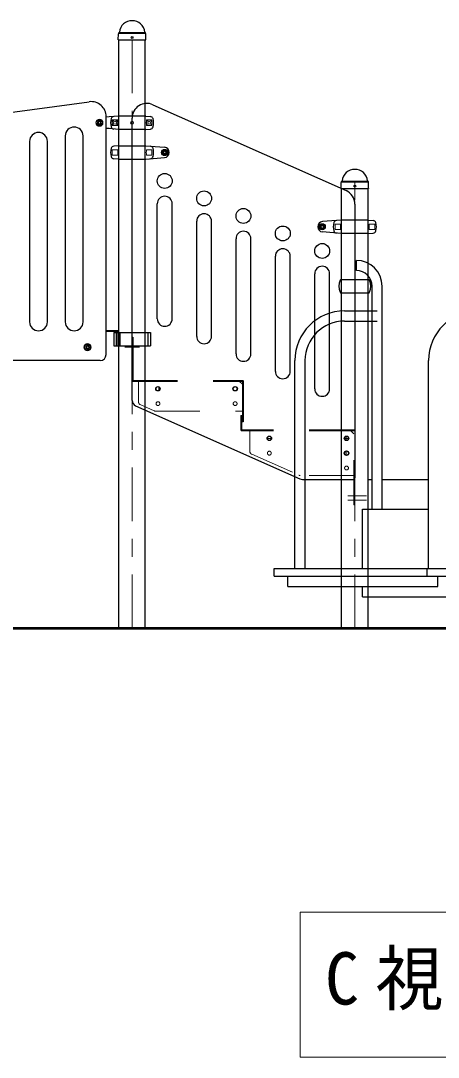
# Model space of a CAD drawing. Units: millimetres on the paper. Extents: x -385 to 0, y -594 to 267.
# Drawn here: x -298.8 to -275.3, y -235.2 to -177.1 of the extents above; entities that cross this region are included whole.
import ezdxf

# ---------------------------------------------------------------- set-up
doc = ezdxf.new("R2010")
doc.units = ezdxf.units.MM
doc.linetypes.add('USER1', pattern=[4.5, 2.5, -2])
doc.linetypes.add('USER2', pattern=[6, 3, -1, 1, -1])
doc.layers.add('LY_1', color=7, linetype='Continuous', lineweight=25)
doc.styles.add('ＭＳ ゴシック', font='')
doc.styles.get('ＭＳ ゴシック').set_extended_font_data('MS Gothic')

msp = doc.modelspace()

# ---------------------------------------------------------------- linework, layer by layer
at = {"layer": 'LY_1'}
for p, q in [((-293.283, -178.128), (-293.276, -177.797)), ((-293.255, -177.749), (-293.237, -177.731)), ((-291.762, -177.749), (-291.78, -177.731)), ((-291.734, -178.128), (-291.741, -177.797)), ((-293.274, -178.136), (-293.283, -178.128)), ((-293.274, -178.136), (-291.742, -178.136)), ((-293.251, -211.12), (-293.251, -178.136)), ((-291.766, -211.12), (-291.766, -178.136)), ((-291.734, -178.128), (-291.742, -178.136)), ((-303.118, -182.73), (-294.913, -181.61)), ((-291.337, -181.776), (-280.503, -186.591)), ((-293.967, -195.786), (-293.967, -182.436)), ((-293.8, -182.457), (-293.967, -182.469)), ((-293.275, -182.411), (-293.8, -182.457)), ((-291.742, -182.411), (-293.275, -182.411)), ((-291.742, -182.411), (-291.479, -182.434)), ((-294.342, -182.709), (-294.408, -182.748)), ((-294.408, -182.748), (-294.408, -182.825)), ((-294.342, -182.863), (-294.408, -182.825)), ((-294.275, -182.748), (-294.342, -182.709)), ((-294.275, -182.825), (-294.342, -182.863)), ((-294.275, -182.748), (-294.275, -182.825)), ((-292.508, -198.354), (-292.508, -182.533)), ((-296.258, -183.526), (-296.258, -193.953)), ((-295.258, -193.953), (-295.258, -183.526)), ((-293.8, -183.115), (-293.967, -183.103)), ((-293.275, -183.161), (-293.8, -183.115)), ((-291.742, -183.161), (-293.275, -183.161)), ((-291.742, -183.161), (-291.479, -183.138)), ((-298.258, -183.832), (-298.258, -193.953)), ((-297.258, -193.953), (-297.258, -183.832)), ((-293.275, -184.078), (-293.538, -184.101)), ((-293.275, -184.078), (-291.741, -184.078)), ((-291.742, -184.078), (-290.691, -184.163)), ((-293.275, -184.828), (-293.538, -184.805)), ((-291.742, -184.828), (-290.691, -184.743)), ((-290.675, -184.376), (-290.742, -184.414)), ((-290.742, -184.414), (-290.742, -184.491)), ((-290.675, -184.53), (-290.742, -184.491)), ((-290.608, -184.414), (-290.675, -184.376)), ((-290.608, -184.491), (-290.675, -184.53)), ((-290.608, -184.414), (-290.608, -184.491)), ((-293.275, -184.828), (-291.741, -184.828)), ((-280.783, -186.461), (-280.776, -186.131)), ((-280.774, -186.469), (-280.783, -186.461)), ((-280.774, -186.469), (-279.242, -186.469)), ((-280.755, -186.082), (-280.737, -186.064)), ((-280.751, -211.12), (-280.751, -186.469)), ((-279.262, -186.082), (-279.28, -186.064)), ((-279.266, -211.12), (-279.266, -186.469)), ((-279.234, -186.461), (-279.242, -186.469)), ((-279.234, -186.461), (-279.241, -186.131)), ((-291.092, -193.781), (-291.092, -187.325)), ((-290.258, -193.781), (-290.258, -187.325)), ((-280.008, -187.353), (-280.008, -202.703)), ((-288.883, -194.763), (-288.883, -188.306)), ((-288.05, -194.763), (-288.05, -188.306)), ((-280.775, -188.245), (-281.826, -188.329)), ((-279.242, -188.245), (-280.775, -188.245)), ((-279.242, -188.245), (-278.979, -188.268)), ((-281.908, -188.581), (-281.842, -188.543)), ((-281.908, -188.581), (-281.908, -188.658)), ((-281.908, -188.658), (-281.842, -188.697)), ((-281.842, -188.543), (-281.775, -188.581)), ((-281.842, -188.697), (-281.775, -188.658)), ((-281.775, -188.581), (-281.775, -188.658)), ((-286.675, -195.744), (-286.675, -189.288)), ((-285.842, -195.744), (-285.842, -189.288)), ((-280.775, -188.995), (-281.826, -188.91)), ((-279.242, -188.995), (-280.775, -188.995)), ((-279.242, -188.995), (-278.979, -188.972)), ((-284.467, -196.725), (-284.467, -190.269)), ((-283.633, -196.725), (-283.633, -190.269)), ((-279.925, -191.07), (-279.925, -190.503)), ((-282.258, -197.707), (-282.258, -191.251)), ((-281.425, -197.707), (-281.425, -191.251)), ((-280.777, -191.578), (-279.24, -191.578)), ((-280.775, -192.328), (-279.24, -192.328)), ((-279.042, -204.453), (-279.042, -191.953)), ((-278.475, -204.453), (-278.475, -191.953)), ((-280.589, -193.336), (-278.758, -193.336)), ((-280.589, -193.903), (-278.758, -193.903)), ((-293.251, -194.453), (-293.967, -194.453)), ((-293.251, -194.491), (-293.967, -194.491)), ((-293.539, -194.553), (-291.478, -194.553)), ((-293.539, -194.553), (-293.539, -195.303)), ((-293.409, -194.553), (-293.409, -195.303)), ((-293.36, -194.553), (-293.36, -195.303)), ((-293.204, -194.553), (-293.204, -195.303)), ((-291.617, -194.553), (-291.617, -195.303)), ((-291.478, -194.553), (-291.478, -195.303)), ((-295.075, -195.331), (-295.008, -195.293)), ((-295.075, -195.331), (-295.075, -195.408)), ((-295.075, -195.408), (-295.008, -195.447)), ((-295.008, -195.293), (-294.942, -195.331)), ((-295.008, -195.447), (-294.942, -195.408)), ((-294.942, -195.331), (-294.942, -195.408)), ((-293.539, -195.303), (-291.478, -195.303)), ((-294.3, -196.12), (-303.217, -196.12)), ((-283.372, -207.786), (-283.372, -196.12)), ((-282.805, -207.786), (-282.805, -196.12)), ((-275.872, -207.786), (-275.872, -196.12)), ((-292.311, -198.659), (-283.088, -202.758)), ((-282.953, -202.786), (-280.092, -202.786)), ((-279.266, -202.786), (-279.042, -202.786)), ((-278.475, -202.786), (-275.872, -202.786)), ((-279.574, -204.453), (-275.872, -204.453)), ((-279.574, -207.786), (-279.574, -204.453)), ((-284.536, -208.203), (-284.536, -207.786)), ((-284.536, -207.786), (-270.991, -207.786)), ((-275.953, -208.203), (-275.953, -207.786)), ((-284.536, -208.203), (-270.991, -208.203)), ((-283.763, -208.786), (-283.763, -208.203)), ((-275.347, -208.786), (-275.347, -208.203)), ((-283.763, -208.786), (-275.347, -208.786)), ((-279.574, -209.37), (-279.574, -208.786)), ((-279.574, -209.37), (-270.751, -209.37))]:
    msp.add_line(p, q, dxfattribs=at)
at = {"layer": 'LY_1', "lineweight": 13}
for p, q in [((-293.253, -177.778), (-291.764, -177.778)), ((-293.223, -177.719), (-291.797, -177.719)), ((-293.621, -182.94), (-293.621, -182.632)), ((-293.313, -182.632), (-293.621, -182.632)), ((-293.313, -182.94), (-293.621, -182.94)), ((-291.704, -182.632), (-291.396, -182.632)), ((-291.704, -182.94), (-291.396, -182.94)), ((-291.396, -182.94), (-291.396, -182.632)), ((-293.313, -184.299), (-293.621, -184.299)), ((-293.621, -184.607), (-293.621, -184.299)), ((-293.313, -184.607), (-293.621, -184.607)), ((-291.704, -184.299), (-291.396, -184.299)), ((-291.704, -184.607), (-291.396, -184.607)), ((-291.396, -184.607), (-291.396, -184.299)), ((-280.753, -186.111), (-279.264, -186.111)), ((-280.723, -186.053), (-279.297, -186.053)), ((-280.813, -188.466), (-281.121, -188.466)), ((-281.121, -188.774), (-281.121, -188.466)), ((-280.813, -188.774), (-281.121, -188.774)), ((-279.204, -188.466), (-278.896, -188.466)), ((-279.204, -188.774), (-278.896, -188.774)), ((-278.896, -188.774), (-278.896, -188.466)), ((-291, -197.794), (-291, -197.611)), ((-284.915, -200.5), (-284.702, -200.5)), ((-280.582, -200.5), (-280.369, -200.5)), ((-280.5, -200.586), (-280.5, -200.375)), ((-280.5, -201.419), (-280.5, -201.208)), ((-283.08, -227.053), (-283.08, -235.186)), ((-232.28, -227.053), (-283.08, -227.053)), ((-283.08, -235.186), (-232.28, -235.186))]:
    msp.add_line(p, q, dxfattribs=at)
at = {"layer": 'LY_1', "linetype": 'USER1', "lineweight": 13}
for p, q in [((-293.25, -177.786), (-291.767, -177.786)), ((-280.75, -186.12), (-279.267, -186.12)), ((-292.508, -194.814), (-292.47, -194.814)), ((-292.508, -197.236), (-292.508, -194.814)), ((-292.47, -197.236), (-292.47, -194.814)), ((-292.453, -197.231), (-292.453, -194.814)), ((-292.458, -197.247), (-286.325, -197.247)), ((-292.458, -197.286), (-286.325, -197.286)), ((-292.453, -197.231), (-286.325, -197.231)), ((-292.147, -197.286), (-292.147, -198.441)), ((-286.478, -197.286), (-286.313, -197.451)), ((-286.313, -197.297), (-286.313, -199.564)), ((-286.275, -197.297), (-286.275, -199.564)), ((-286.258, -197.297), (-286.258, -199.564)), ((-292.048, -198.593), (-291.272, -198.938)), ((-291.204, -198.952), (-286.313, -198.952)), ((-286.358, -199.203), (-286.397, -199.203)), ((-286.397, -200.013), (-286.397, -199.203)), ((-286.358, -200.013), (-286.358, -199.203)), ((-286.342, -200.008), (-286.342, -199.203)), ((-286.275, -199.564), (-286.313, -199.564)), ((-280.075, -200.025), (-286.347, -200.025)), ((-280.075, -200.063), (-286.347, -200.063)), ((-280.075, -200.008), (-286.342, -200.008)), ((-285.897, -201.219), (-285.897, -200.063)), ((-280.063, -200.227), (-280.227, -200.063)), ((-280.063, -204.203), (-280.063, -200.075)), ((-280.025, -204.203), (-280.025, -200.075)), ((-280.008, -204.203), (-280.008, -200.075)), ((-285.798, -201.371), (-283.147, -202.549)), ((-280.063, -202.563), (-283.079, -202.563)), ((-280.025, -204.203), (-280.063, -204.203))]:
    msp.add_line(p, q, dxfattribs=at)
at = {"layer": 'LY_1', "linetype": 'USER2', "lineweight": 13}
for p, q in [((-292.508, -211.12), (-292.508, -177.786)), ((-280.008, -211.12), (-280.008, -186.12)), ((-292.919, -195.37), (-292.09, -195.37)), ((-279.352, -203.703), (-280.4, -203.703)), ((-279.352, -203.953), (-280.4, -203.953))]:
    msp.add_line(p, q, dxfattribs=at)
at = {"layer": 'LY_1', "lineweight": 50}
msp.add_line((-347.593, -211.12), (-167.766, -211.12), dxfattribs=at)
at = {"layer": 'LY_1'}
for centre, radius in [((-292.508, -178.003), 0.05), ((-294.342, -182.786), 0.175), ((-290.675, -184.453), 0.175), ((-290.675, -184.453), 0.125), ((-290.675, -184.453), 0.108), ((-290.675, -186.048), 0.417), ((-280.008, -186.336), 0.05), ((-288.467, -187.03), 0.417), ((-286.258, -188.011), 0.417), ((-284.05, -188.993), 0.417), ((-281.842, -188.62), 0.175), ((-281.842, -188.62), 0.125), ((-281.842, -188.62), 0.108), ((-281.842, -189.974), 0.417), ((-295.008, -195.37), 0.175), ((-291.058, -197.702), 0.125), ((-286.725, -197.702), 0.125), ((-284.808, -200.48), 0.125), ((-280.475, -200.48), 0.125), ((-280.475, -201.313), 0.125)]:
    msp.add_circle(centre, radius, dxfattribs=at)
at = {"layer": 'LY_1', "lineweight": 13}
for centre, radius in [((-294.342, -182.786), 0.2), ((-294.342, -182.786), 0.0917), ((-293.467, -182.786), 0.154), ((-293.467, -182.786), 0.0833), ((-292.508, -182.786), 0.0833), ((-291.55, -182.786), 0.154), ((-291.55, -182.786), 0.0833), ((-290.675, -184.453), 0.0917), ((-281.842, -188.62), 0.0917), ((-295.008, -195.37), 0.2), ((-295.008, -195.37), 0.0917)]:
    msp.add_circle(centre, radius, dxfattribs=at)
at = {"layer": 'LY_1', "linetype": 'USER1', "lineweight": 13}
for centre, radius in [((-294.342, -182.786), 0.104), ((-290.675, -184.453), 0.104), ((-281.842, -188.62), 0.104), ((-295.008, -195.37), 0.104), ((-291.058, -197.702), 0.108), ((-286.725, -197.702), 0.108), ((-291.058, -198.536), 0.108), ((-286.725, -198.536), 0.108), ((-284.808, -200.48), 0.108), ((-280.475, -200.48), 0.108), ((-284.808, -201.313), 0.108), ((-280.475, -201.313), 0.108), ((-280.475, -202.147), 0.108)]:
    msp.add_circle(centre, radius, dxfattribs=at)
at = {"layer": 'LY_1'}
for centre, radius, start, end in [((-292.508, -177.786), 0.72, 90, 173.3676), ((-292.508, -177.786), 0.72, 6.6324, 90), ((-293.206, -177.799), 0.07, 135, 178.99605), ((-293.27, -177.698), 0.0467, 315, 353.3676), ((-291.747, -177.698), 0.0467, 186.6324, 225), ((-291.811, -177.799), 0.07, 1.00395, 45), ((-294.8, -182.436), 0.833, 0, 97.46846), ((-291.678, -182.533), 0.83, 66.03751, 180), ((-293.524, -182.6), 0.167, 95, 163.80375), ((-291.493, -182.6), 0.167, 16.19625, 85), ((-295.758, -183.526), 0.5, 0, 180), ((-292.883, -182.786), 0.833, 163.80375, 196.19625), ((-293.524, -182.972), 0.167, 196.19625, 265), ((-291.493, -182.972), 0.167, 275, 343.80375), ((-292.133, -182.786), 0.833, 343.80375, 16.19625), ((-297.758, -183.832), 0.5, 0, 180), ((-292.883, -184.453), 0.833, 163.80375, 196.19625), ((-293.524, -184.267), 0.167, 95, 163.80375), ((-291.493, -184.267), 0.167, 16.19625, 85), ((-292.133, -184.453), 0.833, 343.80375, 16.19625), ((-290.717, -184.453), 0.291, 275, 85), ((-293.524, -184.639), 0.167, 196.19625, 265), ((-291.493, -184.639), 0.167, 275, 343.80375), ((-280.008, -186.12), 0.72, 90, 173.3676), ((-280.008, -186.12), 0.72, 6.6324, 90), ((-280.706, -186.132), 0.07, 135, 178.99605), ((-280.77, -186.031), 0.0467, 315, 353.3676), ((-279.247, -186.031), 0.0467, 186.6324, 225), ((-279.311, -186.132), 0.07, 1.00395, 45), ((-290.675, -187.325), 0.417, 0, 180), ((-280.842, -187.353), 0.833, 0, 66.03751), ((-288.467, -188.306), 0.417, 0, 180), ((-281.024, -188.434), 0.167, 95, 163.80375), ((-278.993, -188.434), 0.167, 16.19625, 85), ((-286.258, -189.288), 0.417, 0, 180), ((-281.8, -188.62), 0.291, 95, 265), ((-280.383, -188.62), 0.833, 163.80375, 196.19625), ((-281.024, -188.806), 0.167, 196.19625, 265), ((-278.993, -188.806), 0.167, 275, 343.80375), ((-279.633, -188.62), 0.833, 343.80375, 16.19625), ((-284.05, -190.269), 0.417, 0, 180), ((-279.925, -191.953), 1.45, 0, 90), ((-281.842, -191.251), 0.417, 0, 180), ((-279.925, -191.953), 0.883, 0, 90), ((-279.965, -191.953), 0.935, 159.19706, 200.80294), ((-280.777, -191.645), 0.0667, 90, 159.19706), ((-279.24, -191.645), 0.0667, 20.80294, 90), ((-280.052, -191.953), 0.935, 339.19706, 20.80294), ((-280.777, -192.261), 0.0667, 200.80294, 270), ((-279.24, -192.261), 0.0667, 270, 339.19706), ((-280.589, -196.12), 2.783, 90, 180), ((-273.089, -196.12), 2.783, 90, 180), ((-297.758, -193.953), 0.5, 180, 0), ((-295.758, -193.953), 0.5, 180, 0), ((-290.675, -193.781), 0.417, 180, 0), ((-280.589, -196.12), 2.217, 90, 180), ((-288.467, -194.763), 0.417, 180, 0), ((-294.3, -195.786), 0.333, 270, 0), ((-286.258, -195.744), 0.417, 180, 0), ((-284.05, -196.725), 0.417, 180, 0), ((-281.842, -197.707), 0.417, 180, 0), ((-292.175, -198.354), 0.333, 180, 246.03751), ((-282.953, -202.453), 0.333, 246.03751, 270), ((-280.092, -202.703), 0.0833, 270, 0)]:
    msp.add_arc(centre, radius, start, end, dxfattribs=at)
at = {"layer": 'LY_1', "lineweight": 13}
for centre, start, end in [((-295.446, -182.786), 355.87048, 4.12952), ((-289.571, -182.786), 175.87048, 184.12952), ((-295.446, -184.453), 355.87048, 4.12952), ((-289.571, -184.453), 175.87048, 184.12952), ((-282.946, -188.62), 355.87048, 4.12952), ((-277.071, -188.62), 175.87048, 184.12952)]:
    msp.add_arc(centre, 2.139, start, end, dxfattribs=at)
at = {"layer": 'LY_1', "linetype": 'USER1', "lineweight": 13}
for centre, radius, start, end in [((-292.458, -197.236), 0.05, 180, 270), ((-292.458, -197.236), 0.0117, 180, 270), ((-286.325, -197.297), 0.0667, 0, 90), ((-286.325, -197.297), 0.05, 0, 90), ((-286.325, -197.297), 0.0117, 0, 90), ((-291.98, -198.441), 0.167, 180, 246.03751), ((-291.204, -198.786), 0.167, 246.03751, 270), ((-286.347, -200.013), 0.05, 180, 270), ((-286.347, -200.013), 0.0117, 180, 270), ((-280.075, -200.075), 0.0667, 0, 90), ((-280.075, -200.075), 0.05, 0, 90), ((-280.075, -200.075), 0.0117, 0, 90), ((-285.73, -201.219), 0.167, 180, 246.03751), ((-283.079, -202.397), 0.167, 246.03751, 270)]:
    msp.add_arc(centre, radius, start, end, dxfattribs=at)

# ---------------------------------------------------------------- texts
at = {"layer": 'LY_1', "insert": (-281.68, -231.12), "char_height": 2.933, "attachment_point": 4, "style": 'ＭＳ ゴシック'}
msp.add_mtext('\\T1.5;\\W0.95;C視立面図\u3000S=1/60', dxfattribs=at)

doc.saveas('drawing.dxf')
